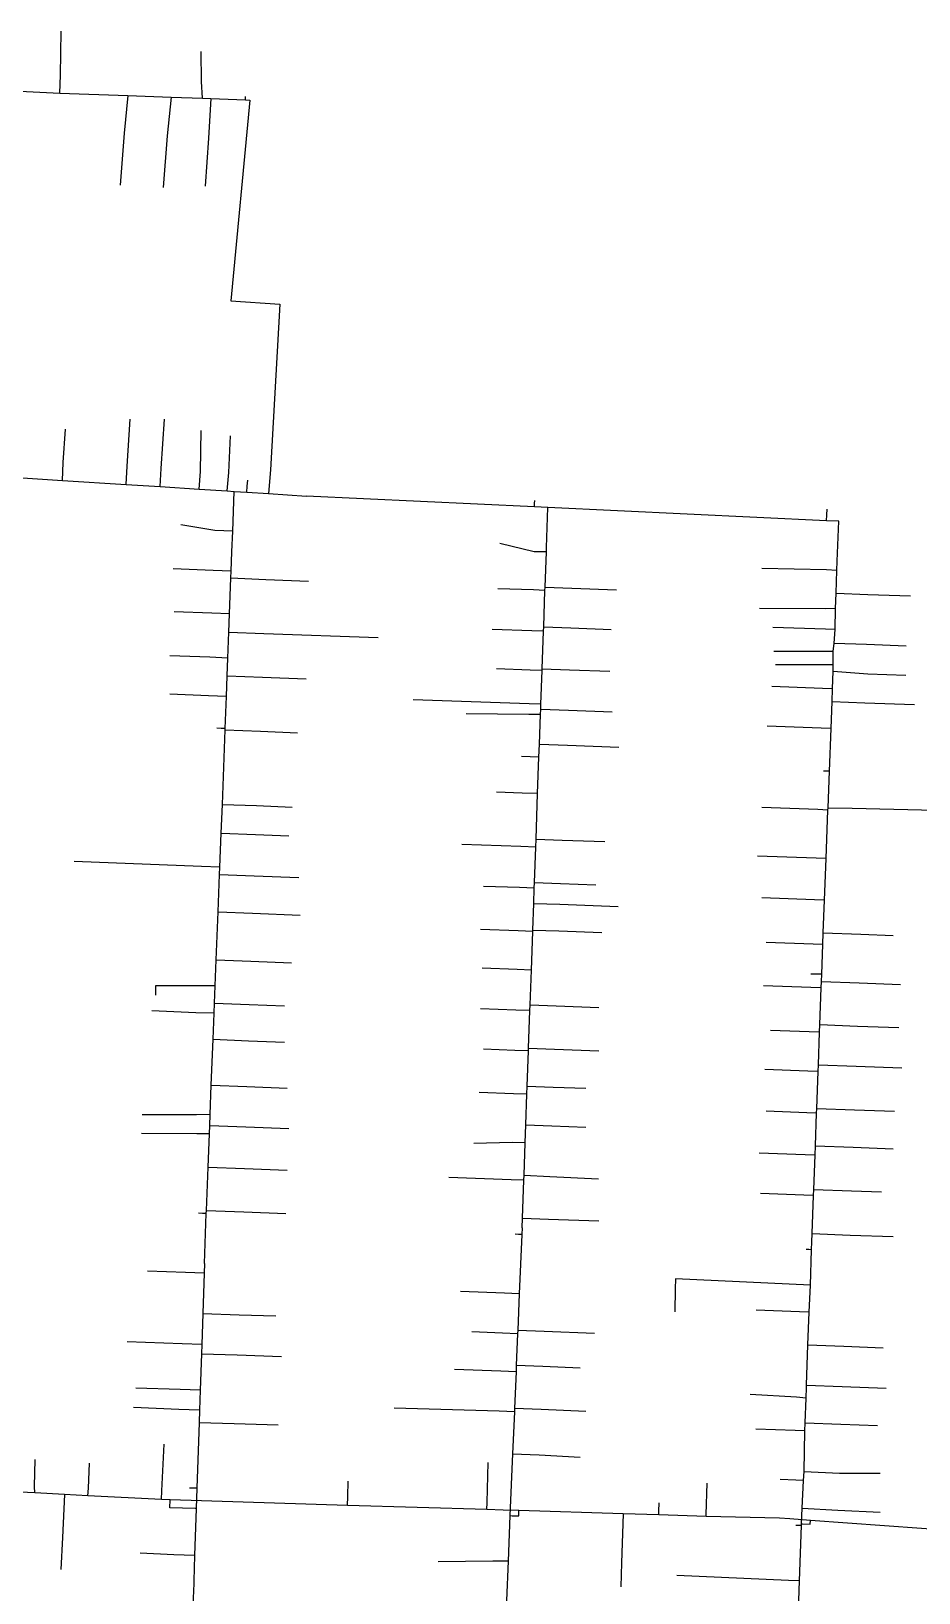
# Model space of a CAD drawing. Header units: inches. Extents: x 1024943 to 1043005, y 1856303 to 1868730.
# Drawn here: x 1037303 to 1038363, y 1860516 to 1862383 of the extents above; entities that cross this region are included whole.
import ezdxf

# ---------------------------------------------------------------- set-up
doc = ezdxf.new("R2010")
doc.units = ezdxf.units.IN
doc.header["$MEASUREMENT"] = 0
doc.layers.add('Water_Network', color=130, linetype='Continuous')

msp = doc.modelspace()

# ---------------------------------------------------------------- linework, layer by layer
at = {"layer": 'Water_Network', "elevation": 0}
for points in [[(1037338.1, 1862330.4), (1037338.7, 1862383)], [(1037506.5, 1862322.8), (1037506.1, 1862358.6)], [(1037337.2, 1862308.8), (1037338.1, 1862330.4)], [(1037507.5, 1862303), (1037506.5, 1862322.8)], [(1037211.5, 1862256.3), (1037212, 1862260.6), (1037217.5, 1862315.1), (1037337.2, 1862308.8), (1037418.2, 1862306.3), (1037470.2, 1862304.1), (1037507.5, 1862303), (1037517.4, 1862302.6), (1037558.8, 1862301)], [(1037418.2, 1862306.3), (1037413.9, 1862261)], [(1037470.2, 1862304.1), (1037465.2, 1862257.9)], [(1037517.4, 1862302.6), (1037514.8, 1862255.2)], [(1037558.8, 1862301), (1037564.1, 1862300.8), (1037541.4, 1862060.9), (1037600, 1862056.6), (1037588.7, 1861858.8)], [(1037558.8, 1862301), (1037558.9, 1862302.8)], [(1037558.9, 1862302.8), (1037558.9, 1862305.1)], [(1037413.9, 1862261), (1037409.4, 1862199.1)], [(1037465.2, 1862257.9), (1037460.7, 1862196.4)], [(1037514.8, 1862255.2), (1037510.6, 1862197.8)], [(1037417.7, 1861863.1), (1037421.3, 1861919.1)], [(1037458.3, 1861860.4), (1037462, 1861919.1)], [(1037341.1, 1861867.4), (1037343.7, 1861907.2)], [(1037505.2, 1861856.8), (1037506.1, 1861905.6)], [(1037539.2, 1861855.5), (1037541, 1861899.5)], [(1037165.5, 1861857.2), (1037280.5, 1861849.9), (1037340.2, 1861846.1), (1037416.3, 1861841.2), (1037456.9, 1861838.6), (1037503.7, 1861835.6), (1037537.1, 1861833.5), (1037545.6, 1861832.9)], [(1037165.5, 1861857.2), (1037280.5, 1861849.9), (1037340.2, 1861846.1), (1037416.3, 1861841.2), (1037456.9, 1861838.6), (1037503.7, 1861835.6), (1037537.1, 1861833.5), (1037545.6, 1861832.9)], [(1037340.2, 1861846.1), (1037341.1, 1861867.4)], [(1037416.3, 1861841.2), (1037417.7, 1861863.1)], [(1037456.9, 1861838.6), (1037458.3, 1861860.4)], [(1037503.7, 1861835.6), (1037505.2, 1861856.8)], [(1037537.1, 1861833.5), (1037539.2, 1861855.5)], [(1037588.7, 1861858.8), (1037586.4, 1861830.3)], [(1037560.7, 1861832), (1037561.1, 1861839.1)], [(1037561.1, 1861839.1), (1037561.6, 1861846.2)], [(1037542.8, 1861760.5), (1037543.8, 1861785.3), (1037545.6, 1861832.9)], [(1037545.6, 1861832.9), (1037560.7, 1861832)], [(1037545.6, 1861832.9), (1037560.7, 1861832)], [(1037560.7, 1861832), (1037586.4, 1861830.3)], [(1037560.7, 1861832), (1037586.4, 1861830.3)], [(1037586.4, 1861830.3), (1037631.8, 1861827.4)], [(1037586.4, 1861830.3), (1037631.8, 1861827.4)], [(1037904.2, 1861814.5), (1037631.8, 1861827.4)], [(1037904.2, 1861814.5), (1037631.8, 1861827.4)], [(1037904.2, 1861814.5), (1037904.4, 1861818.3)], [(1037904.4, 1861818.3), (1037904.5, 1861822.2)], [(1037920.3, 1861813.7), (1037904.2, 1861814.5)], [(1037918.6, 1861765.9), (1037920.3, 1861813.7)], [(1038253.3, 1861797.9), (1037920.3, 1861813.7)], [(1038253.3, 1861797.9), (1037920.3, 1861813.7)], [(1038253.3, 1861797.9), (1038253.6, 1861804.8)], [(1038266, 1861749.5), (1038267.8, 1861797.2), (1038253.3, 1861797.9)], [(1038266, 1861749.5), (1038267.8, 1861797.2), (1038253.3, 1861797.9)], [(1038253.6, 1861804.8), (1038253.9, 1861811.8)], [(1037522.5, 1861786), (1037481.7, 1861792.9)], [(1037543.8, 1861785.3), (1037522.5, 1861786)], [(1037534.6, 1861549.4), (1037536.1, 1861587.8), (1037537.1, 1861612.5), (1037537.9, 1861633.7), (1037539.1, 1861664.7), (1037540, 1861686.4), (1037541.6, 1861729.4), (1037541.9, 1861737.6), (1037542.8, 1861760.5)], [(1037903.7, 1861760.6), (1037863, 1861770.5)], [(1037918.4, 1861760.6), (1037903.7, 1861760.6)], [(1037909.6, 1861515.3), (1037910.2, 1861530.7), (1037911.4, 1861566.4), (1037911.7, 1861572.4), (1037911.9, 1861578.4), (1037913.3, 1861618.7), (1037913.4, 1861620.9), (1037915, 1861665.8), (1037915.2, 1861670.9), (1037916.7, 1861714.6), (1037916.9, 1861718.4), (1037918.4, 1861760.6), (1037918.6, 1861765.9)], [(1038256.6, 1861498.3), (1038258.5, 1861549.4), (1038259.7, 1861581.7), (1038260.3, 1861596.9), (1038261.1, 1861618.2), (1038261.1, 1861625.4), (1038261.2, 1861641.4), (1038262.3, 1861651.5), (1038263.3, 1861668), (1038264, 1861693.1), (1038264.6, 1861711.3), (1038265.6, 1861738.5), (1038266, 1861749.5)], [(1038256.6, 1861498.3), (1038258.5, 1861549.4), (1038259.7, 1861581.7), (1038260.3, 1861596.9), (1038261.1, 1861618.2), (1038261.1, 1861625.4), (1038261.2, 1861641.4), (1038262.3, 1861651.5), (1038263.3, 1861668), (1038264, 1861693.1), (1038264.6, 1861711.3), (1038265.6, 1861738.5), (1038266, 1861749.5)], [(1037520.5, 1861738.4), (1037472.5, 1861740.3)], [(1037541.9, 1861737.6), (1037520.5, 1861738.4)], [(1037541.6, 1861729.4), (1037583.2, 1861727.8)], [(1037583.2, 1861727.8), (1037634.2, 1861725.8)], [(1038253, 1861739.1), (1038175.8, 1861740.7)], [(1038265.6, 1861738.5), (1038253, 1861739.1)], [(1037902.9, 1861715.1), (1037860.3, 1861716.6)], [(1037916.7, 1861714.6), (1037902.9, 1861715.1)], [(1037916.9, 1861718.4), (1037948.7, 1861717.2)], [(1037948.7, 1861717.2), (1038002.3, 1861715.3)], [(1038264.6, 1861711.3), (1038302.5, 1861709.8)], [(1038302.5, 1861709.8), (1038353.6, 1861707.9)], [(1037518.6, 1861687.3), (1037473.8, 1861689)], [(1037540, 1861686.4), (1037518.6, 1861687.3)], [(1038252.4, 1861692.5), (1038173.2, 1861693.1)], [(1038264, 1861693.1), (1038252.4, 1861692.5)], [(1037901, 1861666.3), (1037853.8, 1861668)], [(1037915, 1861665.8), (1037901, 1861666.3)], [(1037915.2, 1861670.9), (1037947.5, 1861669.7)], [(1037947.5, 1861669.7), (1037995.7, 1861668)], [(1038252, 1861668.4), (1038189.1, 1861670.1)], [(1038263.3, 1861668), (1038252, 1861668.4)], [(1037539.1, 1861664.7), (1037581, 1861663)], [(1037581, 1861663), (1037717.4, 1861658.3)], [(1038262.3, 1861651.5), (1038300.9, 1861650.1)], [(1038300.9, 1861650.1), (1038348.2, 1861648.3)], [(1037516.5, 1861634.6), (1037468.6, 1861636.4)], [(1037537.9, 1861633.7), (1037516.5, 1861634.6)], [(1038248.7, 1861641.4), (1038190.3, 1861641.6)], [(1038261.2, 1861641.4), (1038248.7, 1861641.4)], [(1037537.1, 1861612.5), (1037579.1, 1861610.9)], [(1037579.1, 1861610.9), (1037631.6, 1861608.8)], [(1037899.2, 1861619.2), (1037859, 1861620.7)], [(1037913.3, 1861618.7), (1037899.2, 1861619.2)], [(1037913.4, 1861620.9), (1037946.2, 1861619.7)], [(1037946.2, 1861619.7), (1037994.4, 1861618)], [(1038249.5, 1861625.4), (1038192.3, 1861625.4)], [(1038261.1, 1861625.4), (1038249.5, 1861625.4)], [(1038261.1, 1861618.2), (1038302.3, 1861614.8)], [(1038302.3, 1861614.8), (1038347.7, 1861613.2)], [(1038248.3, 1861597.3), (1038187.7, 1861599.6)], [(1038260.3, 1861596.9), (1038248.3, 1861597.3)], [(1037514.9, 1861588.6), (1037468.6, 1861590.4)], [(1037536.1, 1861587.8), (1037514.9, 1861588.6)], [(1037897.9, 1861578.9), (1037759.1, 1861583.8)], [(1037911.9, 1861578.4), (1037897.9, 1861578.9)], [(1038259.7, 1861581.7), (1038298.8, 1861580.2)], [(1038298.8, 1861580.2), (1038358.2, 1861578)], [(1037897.5, 1861566.4), (1037822.4, 1861567.1)], [(1037911.4, 1861566.4), (1037897.5, 1861566.4)], [(1037911.7, 1861572.4), (1037944.8, 1861571.2)], [(1037944.8, 1861571.2), (1037997.1, 1861569.4)], [(1037522.7, 1861242), (1037523.9, 1861273), (1037526.1, 1861330.2), (1037527.9, 1861374.9), (1037528.2, 1861383.8), (1037529.8, 1861424.3), (1037531.3, 1861458.8), (1037534.6, 1861547.8), (1037534.6, 1861549.4)], [(1037529.7, 1861549.5), (1037524.8, 1861549.7)], [(1037534.6, 1861549.4), (1037529.7, 1861549.5)], [(1037534.6, 1861547.8), (1037576.8, 1861546.1)], [(1037576.8, 1861546.1), (1037621.1, 1861544.4)], [(1038246.9, 1861549.9), (1038182.4, 1861552.3)], [(1038258.5, 1861549.4), (1038246.9, 1861549.9)], [(1037910.2, 1861530.7), (1037943.8, 1861529.5)], [(1037943.8, 1861529.5), (1038004.9, 1861527.3)], [(1037899.2, 1861515.7), (1037888.8, 1861516.1)], [(1037889.5, 1860952.6), (1037889.9, 1860964.2), (1037891.5, 1861009.5), (1037891.8, 1861015.7), (1037893.1, 1861054.3), (1037893.9, 1861075.6), (1037895.2, 1861112.3), (1037895.6, 1861122), (1037897.1, 1861164.1), (1037897.2, 1861167.3), (1037898.8, 1861212.2), (1037899, 1861219), (1037900.5, 1861260.7), (1037902.2, 1861306.9), (1037902.2, 1861308.6), (1037903.4, 1861340.4), (1037904, 1861358.7), (1037904.2, 1861365.2), (1037905.8, 1861407.7), (1037906.1, 1861417.2), (1037908, 1861471.7), (1037909.6, 1861515.3)], [(1037909.6, 1861515.3), (1037899.2, 1861515.7)], [(1038253, 1861498.4), (1038249.5, 1861498.6)], [(1038256.6, 1861498.3), (1038253, 1861498.4)], [(1038254.9, 1861454.8), (1038256.6, 1861498.3)], [(1038254.9, 1861454.8), (1038256.6, 1861498.3)], [(1037889.6, 1861472.3), (1037859, 1861473.4)], [(1037908, 1861471.7), (1037889.6, 1861472.3)], [(1037531.3, 1861458.8), (1037572.2, 1861457.3)], [(1037572.2, 1861457.3), (1037614.9, 1861455.6)], [(1038242.8, 1861452.5), (1038175.8, 1861455)], [(1038235.5, 1860935.9), (1038235.8, 1860945.6), (1038237.6, 1860991.3), (1038237.8, 1860998.5), (1038239.4, 1861039.4), (1038239.8, 1861050.6), (1038241.3, 1861089.7), (1038241.5, 1861095.4), (1038243.1, 1861139.5), (1038243.4, 1861147.4), (1038244.9, 1861186.3), (1038245.2, 1861195.5), (1038246.9, 1861239.3), (1038247.2, 1861247.2), (1038247.5, 1861255.7), (1038248.8, 1861291.1), (1038249.3, 1861305.4), (1038250.8, 1861344.2), (1038252.7, 1861394), (1038254.8, 1861452), (1038254.9, 1861454.8)], [(1038254.8, 1861452), (1038242.8, 1861452.5)], [(1038254.9, 1861454.8), (1038283.6, 1861454.1)], [(1038254.9, 1861454.8), (1038283.6, 1861454.1)], [(1038283.6, 1861454.1), (1038433.3, 1861450.6), (1038449.9, 1861450.2)], [(1038283.6, 1861454.1), (1038433.3, 1861450.6), (1038449.9, 1861450.2)], [(1037529.8, 1861424.3), (1037571.1, 1861422.7)], [(1037571.1, 1861422.7), (1037610.6, 1861421.2)], [(1037887.8, 1861408.3), (1037817.4, 1861410.8)], [(1037905.8, 1861407.7), (1037887.8, 1861408.3)], [(1037906.1, 1861417.2), (1037937.2, 1861416.1)], [(1037937.2, 1861416.1), (1037988.1, 1861414.3)], [(1037506.2, 1861384.7), (1037354.2, 1861390.6)], [(1038240.8, 1861394.4), (1038170.8, 1861397)], [(1038252.7, 1861394), (1038240.8, 1861394.4)], [(1037528.2, 1861383.8), (1037506.2, 1861384.7)], [(1037527.9, 1861374.9), (1037569.2, 1861373.3)], [(1037569.2, 1861373.3), (1037622.7, 1861371.2)], [(1037886.3, 1861359.3), (1037843.3, 1861360.8)], [(1037904, 1861358.7), (1037886.3, 1861359.3)], [(1037904.2, 1861365.2), (1037935.3, 1861364.1)], [(1037935.3, 1861364.1), (1037977.7, 1861362.6)], [(1037526.1, 1861330.2), (1037567.4, 1861328.6)], [(1037903.4, 1861340.4), (1037934.4, 1861339.3)], [(1037934.4, 1861339.3), (1038004.2, 1861336.8)], [(1038238.6, 1861344.7), (1038176, 1861347.1)], [(1038250.8, 1861344.2), (1038238.6, 1861344.7)], [(1037567.4, 1861328.6), (1037624.4, 1861326.4)], [(1037884.8, 1861307.5), (1037839.8, 1861309.1)], [(1037902.2, 1861306.9), (1037884.8, 1861307.5)], [(1037902.2, 1861308.6), (1037933.3, 1861307.5)], [(1037933.3, 1861307.5), (1037984.6, 1861305.7)], [(1038237, 1861291.5), (1038181.1, 1861293.6)], [(1038249.3, 1861305.4), (1038294, 1861303.7)], [(1038294, 1861303.7), (1038332.8, 1861302.2)], [(1038248.8, 1861291.1), (1038237, 1861291.5)], [(1037523.9, 1861273), (1037565.5, 1861271.4)], [(1037565.5, 1861271.4), (1037614, 1861269.5)], [(1037883.5, 1861261.3), (1037841.6, 1861262.8)], [(1037900.5, 1861260.7), (1037883.5, 1861261.3)], [(1038236.5, 1861255.9), (1038234.3, 1861256)], [(1038247.5, 1861255.7), (1038236.5, 1861255.9)], [(1037451.4, 1861237.5), (1037451.3, 1861230.6)], [(1037522.7, 1861242), (1037451.5, 1861241.9), (1037451.4, 1861237.5)], [(1037516.7, 1861087.9), (1037518.1, 1861123), (1037520.2, 1861178), (1037521.4, 1861209.3), (1037521.9, 1861221), (1037522.7, 1861242)], [(1038234.5, 1861239.8), (1038177.7, 1861241.9)], [(1038246.9, 1861239.3), (1038234.5, 1861239.8)], [(1038247.2, 1861247.2), (1038292, 1861245.5)], [(1038292, 1861245.5), (1038341.4, 1861243.6)], [(1037521.9, 1861221), (1037563.5, 1861219.4)], [(1037563.5, 1861219.4), (1037605.4, 1861217.8)], [(1037899, 1861219), (1037930.1, 1861217.9)], [(1037499.6, 1861209.7), (1037446.9, 1861212)], [(1037521.4, 1861209.3), (1037499.6, 1861209.7)], [(1037882.1, 1861212.8), (1037839.8, 1861214.3)], [(1037898.8, 1861212.2), (1037882.1, 1861212.8)], [(1037930.1, 1861217.9), (1037981.2, 1861216.1)], [(1038232.4, 1861186.7), (1038186.3, 1861188.5)], [(1038244.9, 1861186.3), (1038232.4, 1861186.7)], [(1038245.2, 1861195.5), (1038290.1, 1861193.8)], [(1038290.1, 1861193.8), (1038339.7, 1861191.9)], [(1037520.2, 1861178), (1037562.5, 1861176.3)], [(1037562.5, 1861176.3), (1037605.4, 1861174.7)], [(1037880.7, 1861164.7), (1037843.3, 1861166.1)], [(1037897.1, 1861164.1), (1037880.7, 1861164.7)], [(1037897.2, 1861167.3), (1037928.3, 1861166.2)], [(1037928.3, 1861166.2), (1037981.2, 1861164.3)], [(1038243.4, 1861147.4), (1038288.4, 1861145.7)], [(1038288.4, 1861145.7), (1038343.2, 1861143.7)], [(1038231, 1861140), (1038179.4, 1861141.9)], [(1038243.1, 1861139.5), (1038231, 1861140)], [(1037518.1, 1861123), (1037560.6, 1861121.4)], [(1037560.6, 1861121.4), (1037608.9, 1861119.5)], [(1037879.2, 1861112.9), (1037838.1, 1861114.4)], [(1037895.2, 1861112.3), (1037879.2, 1861112.9)], [(1037895.6, 1861122), (1037926.7, 1861120.9)], [(1037926.7, 1861120.9), (1037965.7, 1861119.5)], [(1037500.4, 1861087.8), (1037435.4, 1861087.8)], [(1037516.7, 1861087.9), (1037500.4, 1861087.8)], [(1037515.8, 1861065.1), (1037516.2, 1861074.9), (1037516.7, 1861087.9)], [(1038229.6, 1861090.1), (1038181.1, 1861091.9)], [(1038241.3, 1861089.7), (1038229.6, 1861090.1)], [(1038241.5, 1861095.4), (1038286.6, 1861093.7)], [(1038286.6, 1861093.7), (1038334.5, 1861091.9)], [(1037516.2, 1861074.9), (1037559.4, 1861073.2)], [(1037559.4, 1861073.2), (1037610.6, 1861071.3)], [(1037893.9, 1861075.6), (1037925.1, 1861074.4)], [(1037925.1, 1861074.4), (1037965.7, 1861073)], [(1037500.8, 1861065.1), (1037434.6, 1861065.2)], [(1037515.8, 1861065.1), (1037500.8, 1861065.1)], [(1037512.1, 1860969.6), (1037512.3, 1860973.2), (1037514.3, 1861024.9), (1037515.8, 1861065.1)], [(1037877.7, 1861054.7), (1037831.7, 1861053.5)], [(1037893.1, 1861054.3), (1037877.7, 1861054.7)], [(1038239.8, 1861050.6), (1038284.9, 1861048.9)], [(1038227.7, 1861039.9), (1038172.5, 1861042)], [(1038239.4, 1861039.4), (1038227.7, 1861039.9)], [(1038284.9, 1861048.9), (1038332.8, 1861047.1)], [(1037514.3, 1861024.9), (1037557.8, 1861023.3)], [(1037557.8, 1861023.3), (1037608.9, 1861021.3)], [(1037891.8, 1861015.7), (1037922.5, 1861014)], [(1037922.5, 1861014), (1037980.7, 1861011.3)], [(1037876.3, 1861010), (1037801.9, 1861012.7)], [(1037891.5, 1861009.5), (1037876.3, 1861010)], [(1038237.8, 1860998.5), (1038283.1, 1860996.8)], [(1038283.1, 1860996.8), (1038319, 1860995.4)], [(1038226.1, 1860991.7), (1038174.2, 1860993.7)], [(1038237.6, 1860991.3), (1038226.1, 1860991.7)], [(1037507.5, 1860969.8), (1037502.9, 1860970)], [(1037512.1, 1860969.6), (1037507.5, 1860969.8)], [(1037509.8, 1860910.1), (1037512.1, 1860969.6)], [(1037512.3, 1860973.2), (1037556.9, 1860971.5)], [(1037556.9, 1860971.5), (1037607.1, 1860969.6)], [(1037889.9, 1860964.2), (1037921.1, 1860963.1)], [(1037921.1, 1860963.1), (1037981.2, 1860960.9)], [(1037889.2, 1860944.5), (1037886.1, 1860873.5), (1037884.3, 1860830.4), (1037884.1, 1860825.9), (1037882.5, 1860788.4), (1037882.2, 1860780.3), (1037880.4, 1860737), (1037880.2, 1860732.5), (1037878.1, 1860682.5), (1037874.9, 1860608.5)], [(1037885.1, 1860944.7), (1037881, 1860944.9)], [(1037889.2, 1860944.5), (1037885.1, 1860944.7)], [(1037889.5, 1860952.6), (1037889.2, 1860944.5)], [(1038235.8, 1860945.6), (1038281.2, 1860943.9)], [(1038281.2, 1860943.9), (1038332.8, 1860942)], [(1038223.4, 1860599), (1038224, 1860617.4), (1038225.7, 1860650.5), (1038226.3, 1860661.4), (1038227.3, 1860709.7), (1038227.7, 1860719.3), (1038228.7, 1860748.8), (1038229.2, 1860761.6), (1038229.3, 1860764.4), (1038231, 1860812.5), (1038232.5, 1860851.8), (1038233.9, 1860884), (1038235.1, 1860926.4)], [(1038232, 1860926.5), (1038228.9, 1860926.6)], [(1038235.1, 1860926.4), (1038232, 1860926.5)], [(1038235.1, 1860926.4), (1038235.5, 1860935.9)], [(1037509.8, 1860910.1), (1037509.4, 1860898.4), (1037507.8, 1860850.1), (1037506.6, 1860813.2), (1037506.2, 1860802.1), (1037504.8, 1860758.4), (1037504, 1860734.6), (1037503.5, 1860720), (1037500.9, 1860641.2)], [(1037487.3, 1860899.1), (1037441.7, 1860900.6)], [(1037509.4, 1860898.4), (1037487.3, 1860899.1)], [(1038233.9, 1860884), (1038072.6, 1860891.6), (1038072.4, 1860879.7)], [(1037868.4, 1860874.3), (1037815.7, 1860876.5)], [(1037886.1, 1860873.5), (1037868.4, 1860874.3)], [(1038072.4, 1860879.7), (1038071.8, 1860852.3)], [(1037507.8, 1860850.1), (1037551.3, 1860848.6)], [(1037551.3, 1860848.6), (1037595.1, 1860847.2)], [(1038220.7, 1860852.2), (1038169.1, 1860854.1)], [(1038232.5, 1860851.8), (1038220.7, 1860852.2)], [(1037866.2, 1860826.7), (1037829.5, 1860828.2)], [(1037884.1, 1860825.9), (1037866.2, 1860826.7)], [(1037884.3, 1860830.4), (1037915.9, 1860829)], [(1037915.9, 1860829), (1037976, 1860826.5)], [(1037483.3, 1860814), (1037417.5, 1860816.2)], [(1037506.6, 1860813.2), (1037483.3, 1860814)], [(1038231, 1860812.5), (1038273.7, 1860810.9)], [(1038273.7, 1860810.9), (1038320.8, 1860809.3)], [(1037506.2, 1860802.1), (1037549, 1860800.7)], [(1037549, 1860800.7), (1037602, 1860798.9)], [(1037864.2, 1860781.1), (1037808.8, 1860783.4)], [(1037882.2, 1860780.3), (1037864.2, 1860781.1)], [(1037882.5, 1860788.4), (1037914.3, 1860787)], [(1037914.3, 1860787), (1037958.8, 1860785.1)], [(1037480.9, 1860759.2), (1037427.9, 1860761)], [(1037504.8, 1860758.4), (1037480.9, 1860759.2)], [(1038217.3, 1860750.3), (1038162.1, 1860753.5)], [(1038229.3, 1860764.4), (1038271.9, 1860762.9)], [(1038271.9, 1860762.9), (1038324.2, 1860761)], [(1037479.4, 1860735.2), (1037425, 1860737.9)], [(1037504, 1860734.6), (1037479.4, 1860735.2)], [(1037862.2, 1860733.2), (1037736.4, 1860736.9)], [(1037880.2, 1860732.5), (1037862.2, 1860733.2)], [(1037880.4, 1860737), (1037912.2, 1860735.7)], [(1037912.2, 1860735.7), (1037965.7, 1860733.4)], [(1038228.7, 1860748.8), (1038217.3, 1860750.3)], [(1037503.5, 1860720), (1037545.4, 1860718.6)], [(1037545.4, 1860718.6), (1037597.9, 1860716.9)], [(1038227.7, 1860719.3), (1038270.3, 1860717.7)], [(1038270.3, 1860717.7), (1038313.9, 1860716.2)], [(1038215.5, 1860710.1), (1038168.8, 1860711.8)], [(1038227.3, 1860709.7), (1038215.5, 1860710.1)], [(1037458.9, 1860638.1), (1037461.7, 1860693.9)], [(1037878.1, 1860682.5), (1037909.9, 1860681.1)], [(1037909.9, 1860681.1), (1037958.8, 1860678.3)], [(1037306.9, 1860643.2), (1037307.8, 1860675.6)], [(1037371.2, 1860641.5), (1037372.7, 1860671.4)], [(1037847.5, 1860624.3), (1037849, 1860672.2)], [(1038226.3, 1860661.4), (1038268.7, 1860659.3)], [(1038268.7, 1860659.3), (1038317.3, 1860659.3)], [(1037469, 1860627.3), (1037458.4, 1860627.8), (1037370.7, 1860632.2), (1037342.8, 1860633.6), (1037307.1, 1860635.9), (1037255.2, 1860638), (1037137.3, 1860644)], [(1037469, 1860627.3), (1037458.4, 1860627.8), (1037370.7, 1860632.2), (1037342.8, 1860633.6), (1037307.1, 1860635.9), (1037255.2, 1860638), (1037137.3, 1860644)], [(1037307.1, 1860635.9), (1037306.9, 1860643.2)], [(1037370.7, 1860632.2), (1037371.2, 1860641.5)], [(1037496.5, 1860641.4), (1037492.1, 1860641.5)], [(1037500.9, 1860641.2), (1037496.5, 1860641.4)], [(1037500.9, 1860641.2), (1037500.1, 1860617.2)], [(1037681.1, 1860631.2), (1037681.6, 1860649.9)], [(1038109.3, 1860609.8), (1038110.5, 1860647.2)], [(1038225.7, 1860650.5), (1038216.3, 1860651), (1038197.7, 1860651.9)], [(1037342.8, 1860633.6), (1037340.2, 1860582.2)], [(1037458.4, 1860627.8), (1037458.9, 1860638.1)], [(1037500.1, 1860617.2), (1037498.9, 1860617.2), (1037468.7, 1860618), (1037469, 1860627.3)], [(1037866.7, 1860615), (1037847.3, 1860615.7), (1037680.7, 1860620.8), (1037469, 1860627.3)], [(1037866.7, 1860615), (1037847.3, 1860615.7), (1037680.7, 1860620.8), (1037469, 1860627.3)], [(1037680.7, 1860620.8), (1037681.1, 1860631.2)], [(1037847.3, 1860615.7), (1037847.5, 1860624.3)], [(1038052.9, 1860613.9), (1038053.2, 1860623.8)], [(1037500.1, 1860617.2), (1037498, 1860560.8), (1037496.7, 1860515.6), (1037496.6, 1860512.9), (1037495.2, 1860470.7), (1037494.3, 1860462.7), (1037493.3, 1860412.8), (1037493, 1860405.2), (1037491.6, 1860361.7), (1037491.1, 1860348.9), (1037489.9, 1860310.6), (1037488.4, 1860266.9), (1037488.3, 1860264.6)], [(1037885.7, 1860614.5), (1037866.7, 1860615)], [(1037885.7, 1860614.5), (1037866.7, 1860615)], [(1037874.9, 1860608.5), (1037872.6, 1860553.9), (1037870.6, 1860507), (1037870.3, 1860500.6), (1037869.6, 1860482.8), (1037870, 1860449.8), (1037870.1, 1860447.1), (1037870.7, 1860400.3), (1037870.7, 1860398.3), (1037871.3, 1860353.9), (1037871.1, 1860350.7), (1037872, 1860301.4), (1037872.1, 1860294.2), (1037872.7, 1860250.7), (1037872.7, 1860248.9), (1037873.3, 1860201.5), (1037873.4, 1860193.6), (1037874, 1860152.2), (1037874.3, 1860126.5), (1037874.9, 1860083.8), (1037875.3, 1860051.8), (1037875.8, 1860015.1)], [(1037874.9, 1860608.5), (1037877.5, 1860608.4)], [(1037877.5, 1860608.4), (1037885.5, 1860608.1), (1037885.7, 1860614.5)], [(1038233.8, 1860602.7), (1038209.2, 1860604.5), (1038196.8, 1860605.5), (1038109.2, 1860607.6), (1038052.7, 1860609.3), (1038010, 1860610.7), (1037885.7, 1860614.5)], [(1038233.8, 1860602.7), (1038209.2, 1860604.5), (1038196.8, 1860605.5), (1038109.2, 1860607.6), (1038052.7, 1860609.3), (1038010, 1860610.7), (1037885.7, 1860614.5)], [(1038010, 1860610.7), (1038008.2, 1860551.9)], [(1038052.7, 1860609.3), (1038052.9, 1860613.9)], [(1038109.2, 1860607.6), (1038109.3, 1860609.8)], [(1038224, 1860617.4), (1038266.5, 1860615.1)], [(1038224, 1860598.9), (1038224.5, 1860598.9), (1038233.7, 1860598.3), (1038233.8, 1860602.7)], [(1038411, 1860589.9), (1038233.8, 1860602.7)], [(1038411, 1860589.9), (1038233.8, 1860602.7)], [(1038266.5, 1860615.1), (1038317.3, 1860612.7)], [(1038205.2, 1860093.8), (1038206.9, 1860142.9), (1038211.4, 1860279.7), (1038212.2, 1860290.1), (1038213.5, 1860328.8), (1038214.1, 1860341.8), (1038214.8, 1860362.2), (1038215.6, 1860383), (1038215.7, 1860386.5), (1038216.6, 1860412.4), (1038217.1, 1860424.9), (1038217.4, 1860433), (1038219.1, 1860479.6), (1038219.2, 1860483), (1038220.9, 1860530.4), (1038223.3, 1860596.6)], [(1038219.8, 1860596.8), (1038216.4, 1860596.9)], [(1038223.3, 1860596.6), (1038219.8, 1860596.8)], [(1038223.3, 1860596.6), (1038223.4, 1860599)], [(1038223.4, 1860599), (1038224, 1860598.9)], [(1037340.2, 1860582.2), (1037338.3, 1860544.1)], [(1037473.2, 1860561.8), (1037433, 1860563.8)], [(1037498, 1860560.8), (1037473.2, 1860561.8)], [(1037854.4, 1860554), (1037789.3, 1860553.2)], [(1037872.6, 1860553.9), (1037854.4, 1860554)], [(1038008.2, 1860551.9), (1038007.3, 1860523.2)], [(1038207.7, 1860531), (1038074.4, 1860537.1)], [(1038220.9, 1860530.4), (1038207.7, 1860531)]]:
    msp.add_lwpolyline(points, dxfattribs=at)

doc.saveas('drawing.dxf')
